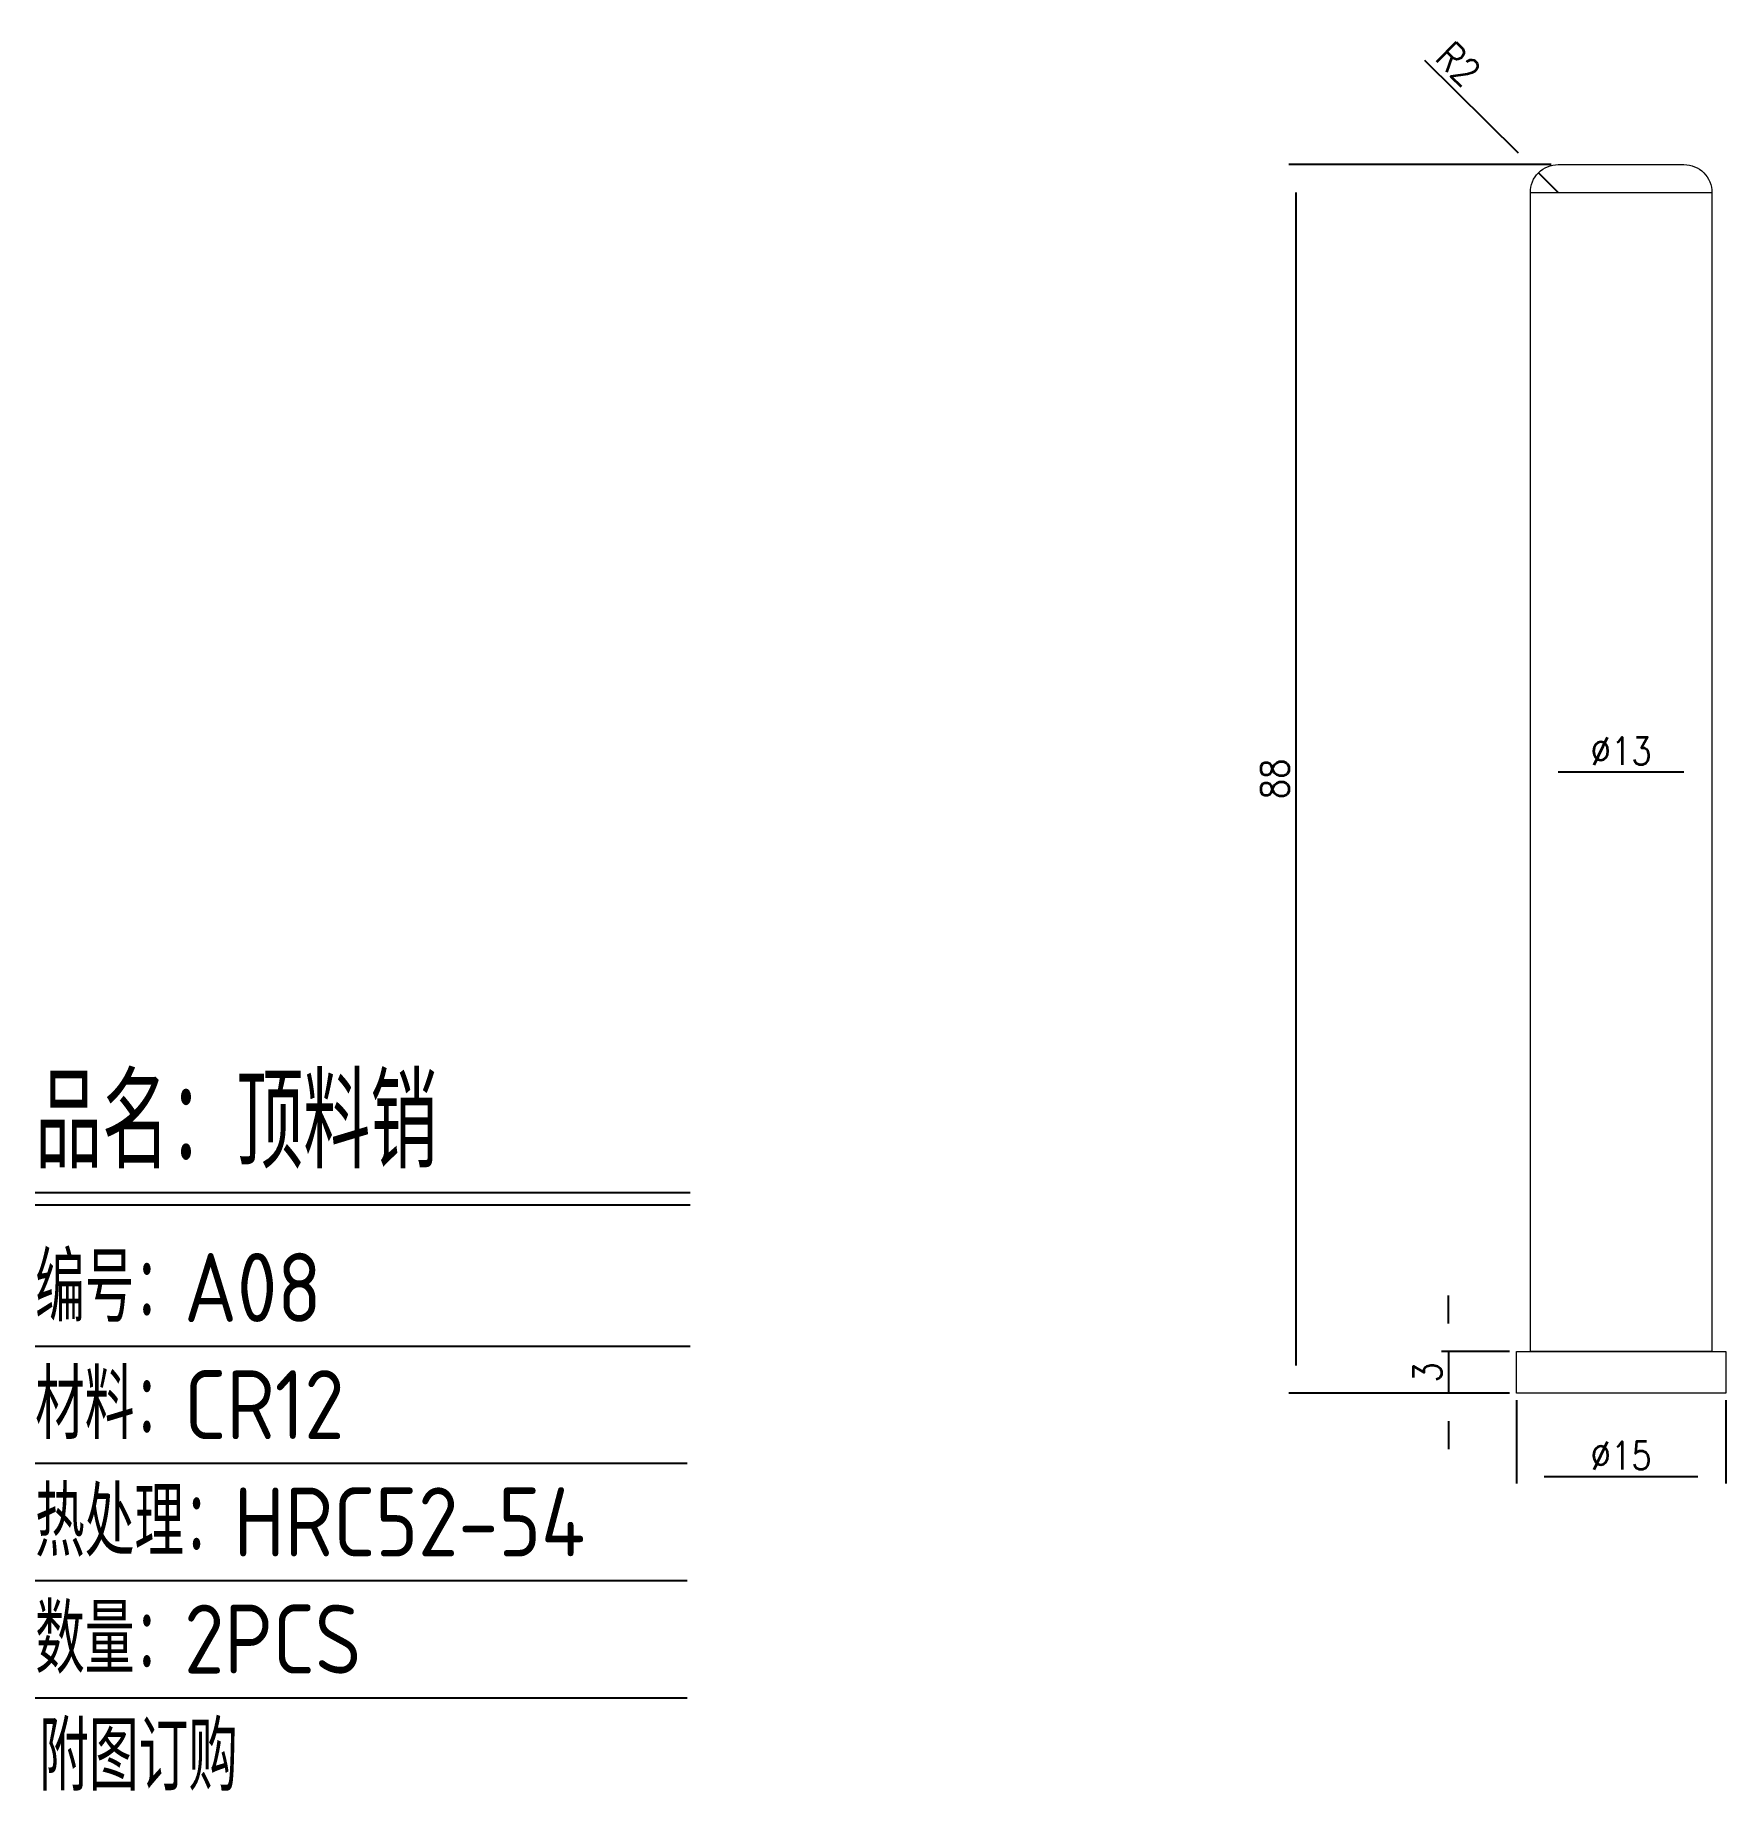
# Model space of a CAD drawing. Header units: millimetres. Extents: x 5794 to 5915, y -1218 to -1092.
import ezdxf

# ---------------------------------------------------------------- set-up
doc = ezdxf.new("R2010")
doc.units = ezdxf.units.MM
doc.layers.add('DIM', color=4, linetype='Continuous')
doc.layers.add('PRESS', color=3, linetype='Continuous')
doc.styles.add('gbenor', font='gbenor.shx', dxfattribs={"bigfont": 'gbcbig.shx'})
doc.styles.get("Standard").update_dxf_attribs({"font": 'txt.shx', "width": 0.85, "bigfont": 'ctxt.shx'})
doc.dimstyles.new('T-2-WX', dxfattribs={"dimtxt": 2, "dimasz": 2, "dimexe": 0.5, "dimexo": 0.5, "dimgap": 0.5, "dimtad": 1, "dimtxsty": 'Standard', "dimblk": 'OPEN30', "dimcen": 0, "dimazin": 3, "dimtfac": 1, "dimtmove": 0, "dimatfit": 3, "dimldrblk": 'OPEN30', "dimlwd": -1, "dimlwe": -1})

# ---------------------------------------------------------------- blocks, each defined once
blk = doc.blocks.new('*D7579')
at = {"layer": 'Defpoints', "color": 0}
for p in [(5903.42, -1101.54), (5884.62, -1189.54), (5900.42, -1189.54)]:
    blk.add_point(p, dxfattribs=at)
at = {"layer": 'DIM', "color": 0}
for p, q in [((5902.92, -1101.54), (5884.12, -1101.54)), ((5884.62, -1103.54), (5884.62, -1187.54)), ((5899.92, -1189.54), (5884.12, -1189.54))]:
    blk.add_line(p, q, dxfattribs=at)
at = {"layer": 'DIM', "color": 0, "insert": (5883.12, -1145.54), "char_height": 2, "attachment_point": 5, "rotation": 90}
blk.add_mtext('88', dxfattribs=at)
blk = doc.blocks.new('_Open30')
blk = doc.blocks.new('*D7580')
at = {"layer": 'Defpoints', "color": 0}
for p in [(5902, -1102.13), (5903.42, -1103.54)]:
    blk.add_point(p, dxfattribs=at)
at = {"layer": 'DIM', "color": 0}
for p, q in [((5900.58, -1100.72), (5893.87, -1094.09)), ((5903.42, -1103.54), (5902, -1102.13))]:
    blk.add_line(p, q, dxfattribs=at)
at = {"layer": 'DIM', "color": 0, "insert": (5896.26, -1094.34), "char_height": 2, "attachment_point": 5, "rotation": 315.3092}
blk.add_mtext('R2', dxfattribs=at)
blk = doc.blocks.new('*D7581')
at = {"layer": 'Defpoints', "color": 0}
for p in [(5900.42, -1186.54), (5895.56, -1189.54), (5900.42, -1189.54)]:
    blk.add_point(p, dxfattribs=at)
at = {"layer": 'DIM', "color": 0}
for p, q in [((5895.56, -1184.54), (5895.56, -1182.54)), ((5899.92, -1186.54), (5895.06, -1186.54)), ((5895.56, -1186.54), (5895.56, -1189.54)), ((5899.92, -1189.54), (5895.06, -1189.54)), ((5895.56, -1191.54), (5895.56, -1193.54))]:
    blk.add_line(p, q, dxfattribs=at)
at = {"layer": 'DIM', "color": 0, "insert": (5894.06, -1188.04), "char_height": 2, "attachment_point": 5, "rotation": 90}
blk.add_mtext('3', dxfattribs=at)
blk = doc.blocks.new('*D7582')
at = {"layer": 'Defpoints', "color": 0}
for p in [(5900.42, -1189.54), (5915.42, -1189.54), (5915.42, -1195.49)]:
    blk.add_point(p, dxfattribs=at)
at = {"layer": 'DIM', "color": 0}
for p, q in [((5900.42, -1190.04), (5900.42, -1195.99)), ((5915.42, -1190.04), (5915.42, -1195.99)), ((5902.42, -1195.49), (5913.42, -1195.49))]:
    blk.add_line(p, q, dxfattribs=at)
at = {"layer": 'DIM', "color": 0, "insert": (5907.92, -1193.99), "char_height": 2, "attachment_point": 5}
blk.add_mtext('%%c15', dxfattribs=at)
blk = doc.blocks.new('*D7583')
at = {"layer": 'Defpoints', "color": 0}
for p in [(5901.42, -1145.04), (5914.42, -1145.04), (5914.42, -1145.04)]:
    blk.add_point(p, dxfattribs=at)
at = {"layer": 'DIM', "color": 0}
for p, q in [((5901.42, -1144.54), (5901.42, -1144.54)), ((5903.42, -1145.04), (5912.42, -1145.04)), ((5914.42, -1144.54), (5914.42, -1144.54))]:
    blk.add_line(p, q, dxfattribs=at)
at = {"layer": 'DIM', "color": 0, "insert": (5907.92, -1143.54), "char_height": 2, "attachment_point": 5}
blk.add_mtext('%%c13', dxfattribs=at)

msp = doc.modelspace()

# ---------------------------------------------------------------- linework, layer by layer
at = {"layer": 'DIM', "color": 4, "linetype": 'Continuous', "lineweight": 25}
for p, q in [((5794.365, -1175.169), (5841.257, -1175.169)), ((5794.365, -1176.033), (5841.257, -1176.033)), ((5794.365, -1186.157), (5841.257, -1186.157)), ((5794.365, -1194.552), (5841.054, -1194.552)), ((5794.365, -1202.947), (5841.054, -1202.947)), ((5794.365, -1211.343), (5841.054, -1211.343))]:
    msp.add_line(p, q, dxfattribs=at)
at = {"layer": 'PRESS', "linetype": 'Continuous', "lineweight": 15}
msp.add_line((5901.419, -1103.537), (5914.419, -1103.537), dxfattribs=at)
msp.add_lwpolyline([(5901.419, -1186.537), (5901.419, -1103.537, -0.4142136), (5903.419, -1101.537), (5912.419, -1101.537, -0.4142136), (5914.419, -1103.537), (5914.419, -1186.537)], format="xyb", close=True, dxfattribs=at)
msp.add_lwpolyline([(5900.419, -1189.537), (5900.419, -1186.537), (5915.419, -1186.537), (5915.419, -1189.537)], close=True, dxfattribs=at)

# ---------------------------------------------------------------- texts
at = {"layer": 'DIM', "color": 3, "linetype": 'Continuous', "lineweight": 25, "style": 'gbenor'}
for s, height, p in [('品名：顶料销', 6.6669, (5794.365, -1173.44)), ('编号：A08', 4.9384, (5794.365, -1184.428)), ('材料：CR12', 4.9384, (5794.365, -1192.823)), ('热处理：HRC52-54', 4.93845, (5794.365, -1201.219)), ('数量：2PCS', 4.9384, (5794.365, -1209.614)), ('附图订购', 4.9384, (5794.665, -1218.01))]:
    msp.add_text(s, height=height, dxfattribs=at).set_placement(p)

# ---------------------------------------------------------------- dimensions: what is measured, and where the dimension line sits
at = {"layer": 'DIM'}
dim = msp.add_radius_dim(center=(5903.419, -1103.537), mpoint=(5901.998, -1102.13), dimstyle='T-2-WX', dxfattribs=at)
dim.commit()
dim.dimension.update_dxf_attribs({"geometry": '*D7580', "text_midpoint": (5895.202, -1095.408), "dimtype": 164})
for base, p1, picture, middle in [((5884.618, -1189.537), (5903.419, -1101.537), '*D7579', (5883.118, -1145.537)), ((5895.562, -1189.537), (5900.419, -1186.537), '*D7581', (5894.062, -1188.037))]:
    dim = msp.add_linear_dim(base=base, p1=p1, p2=(5900.419, -1189.537), angle=90, dimstyle='T-2-WX', dxfattribs=at)
    dim.commit()
    dim.dimension.update_dxf_attribs({"geometry": picture, "text_midpoint": middle})
for base, p1, p2, picture, middle in [((5914.419, -1145.037), (5901.419, -1145.037), (5914.419, -1145.037), '*D7583', (5907.919, -1143.537)), ((5915.419, -1195.495), (5900.419, -1189.537), (5915.419, -1189.537), '*D7582', (5907.919, -1193.995))]:
    dim = msp.add_linear_dim(base=base, p1=p1, p2=p2, text='%%c<>', dimstyle='T-2-WX', dxfattribs=at)
    dim.commit()
    dim.dimension.update_dxf_attribs({"geometry": picture, "text_midpoint": middle})

doc.saveas('drawing.dxf')
